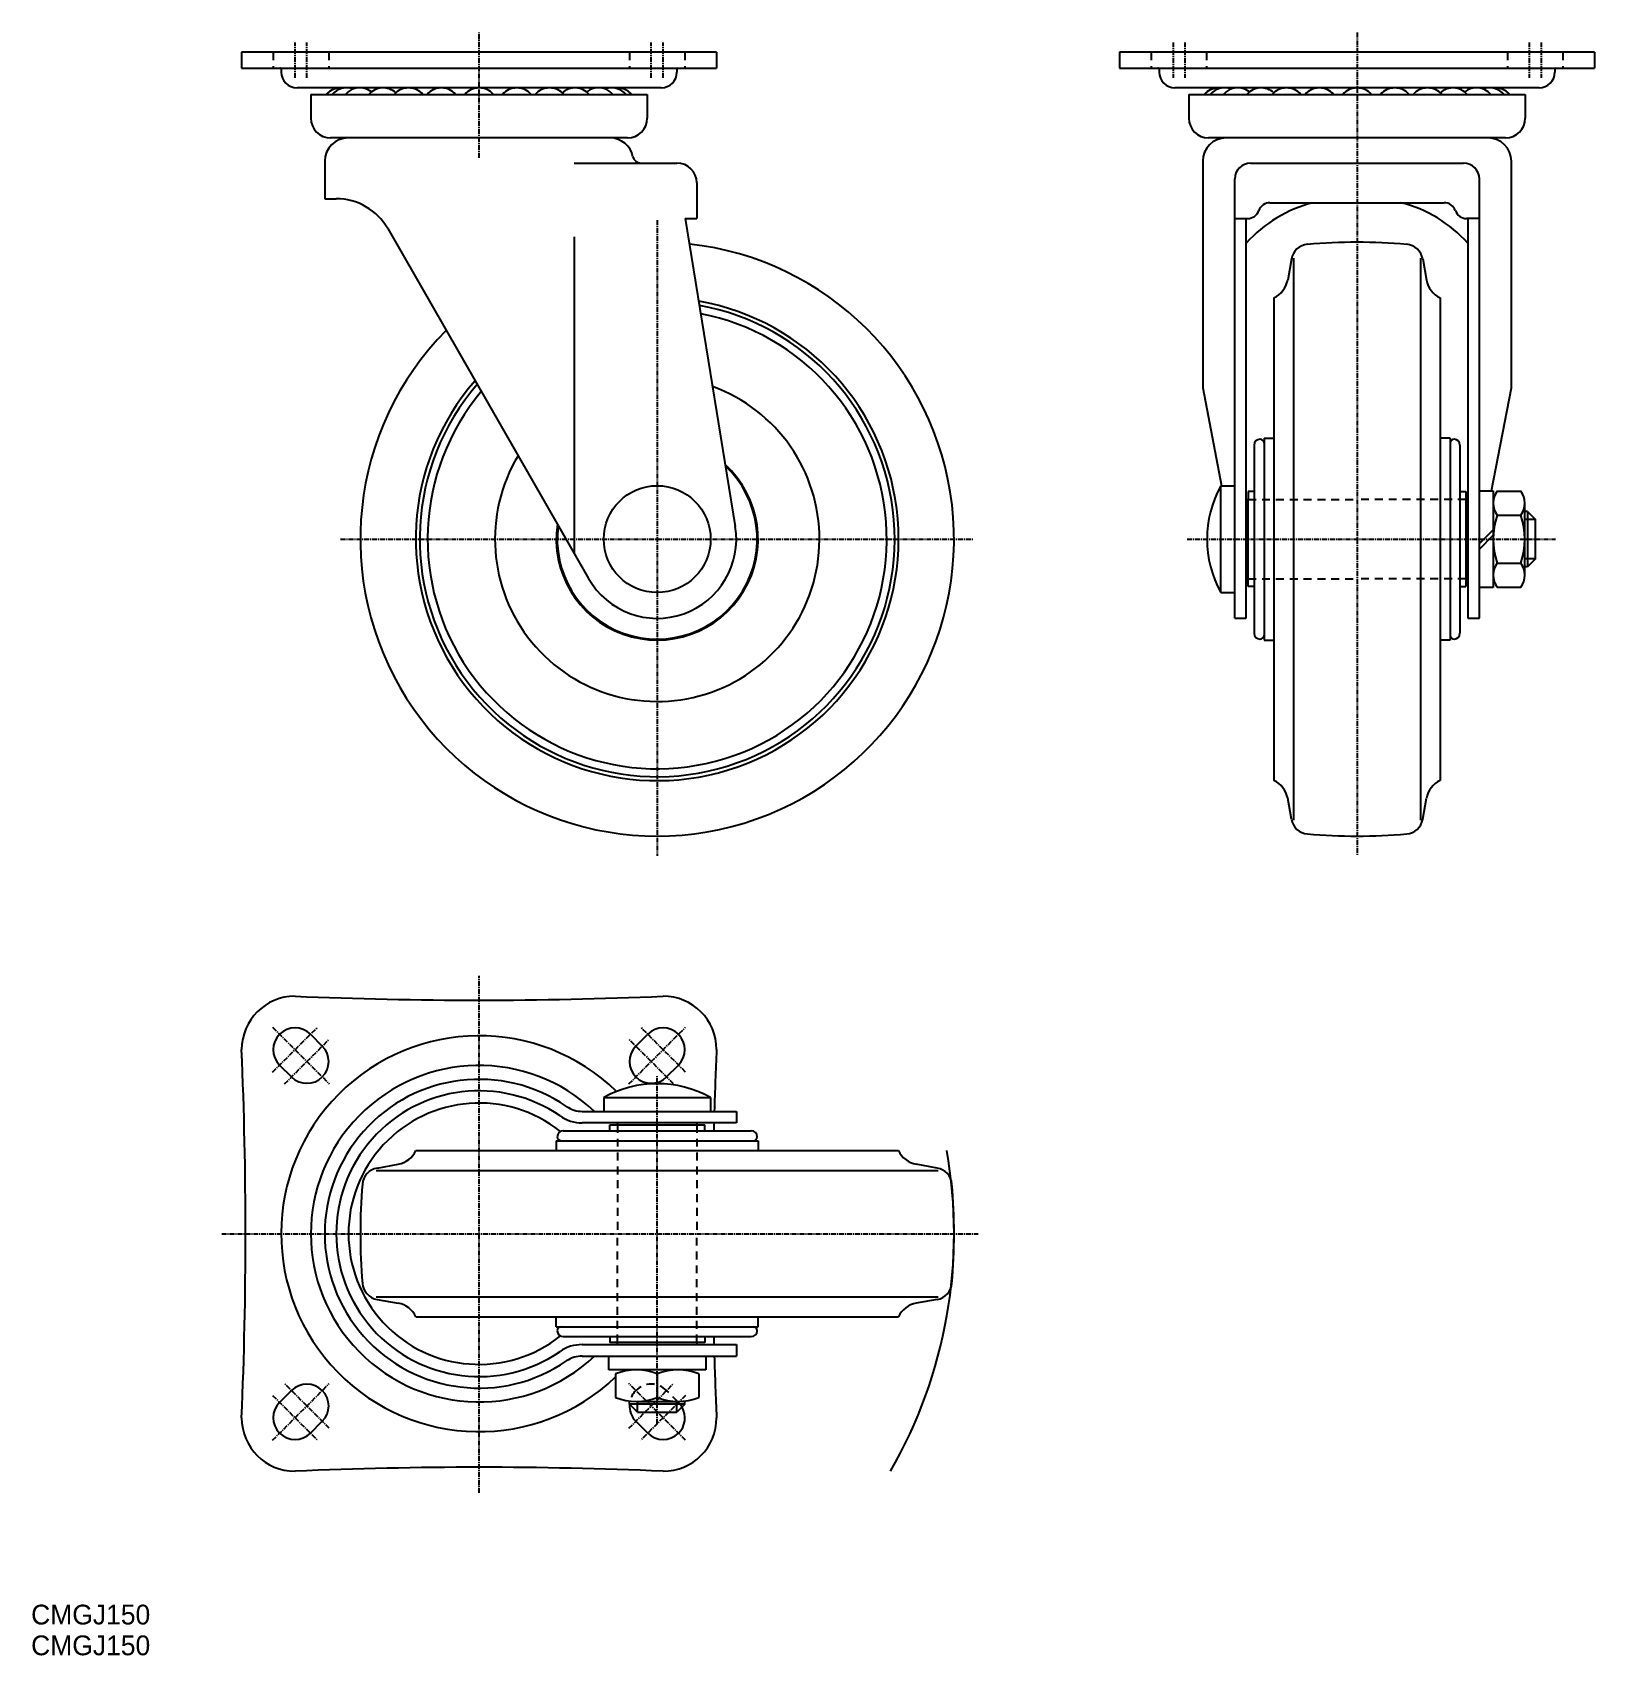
# Model space of a CAD drawing. Extents: x 0 to 395, y 0 to 410.
import ezdxf

# ---------------------------------------------------------------- set-up
doc = ezdxf.new("R2010")
doc.units = 0
doc.linetypes.add('CENTER', pattern=[2, 1.25, -0.25, 0.25, -0.25])
doc.linetypes.add('DASHED', pattern=[3.5, 2, -1.5])
doc.layers.get('0').update_dxf_attribs({"linetype": 'CONTINUOUS'})
doc.layers.add('CENTER', color=1, linetype='CENTER')

msp = doc.modelspace()

# ---------------------------------------------------------------- linework, layer by layer
at = {"color": 7, "linetype": 'CONTINUOUS'}
for p, q in [((53.18, 404.95), (53.18, 400.95)), ((173.18, 404.95), (53.18, 404.95)), ((173.18, 404.95), (173.18, 400.95)), ((275, 404.95), (275, 400.95)), ((395, 404.95), (275, 404.95)), ((395, 404.95), (395, 400.95)), ((53.18, 400.95), (173.18, 400.95)), ((63.18, 400.65), (63.18, 399.95)), ((163.18, 400.65), (163.18, 399.95)), ((275, 400.95), (395, 400.95)), ((285, 400.65), (285, 399.95)), ((385, 400.65), (385, 399.95)), ((159.18, 395.95), (67.18, 395.95)), ((70.68, 394.3), (70.68, 388.3)), ((70.68, 394.3), (155.68, 394.3)), ((155.68, 394.3), (155.68, 388.3)), ((381, 395.95), (289, 395.95)), ((292.5, 394.3), (377.5, 394.3)), ((292.5, 394.3), (292.5, 388.3)), ((377.5, 394.3), (377.5, 388.3)), ((150.68, 383.3), (75.68, 383.3)), ((372.5, 383.3), (297.5, 383.3)), ((74.18, 377.4), (74.18, 367.95)), ((296, 377.4), (296, 320.19)), ((374, 320.19), (374, 377.4)), ((137.18, 376.95), (163.18, 376.95)), ((308.1, 376.95), (361.9, 376.95)), ((168.18, 371.95), (168.18, 362.95)), ((304.1, 261.95), (304.1, 372.95)), ((365.9, 261.95), (365.9, 372.95)), ((74.18, 367.95), (77.08, 367.95)), ((313, 366.95), (357, 366.95)), ((165.28, 362.95), (168.18, 362.95)), ((165.28, 362.95), (177.92, 285.16)), ((304.1, 362.95), (307.34, 362.95)), ((307, 261.95), (307, 362.95)), ((365.9, 362.95), (362.66, 362.95)), ((363, 362.95), (363, 261.95)), ((90.09, 360.42), (140.83, 272)), ((137.18, 358.3), (137.18, 278.37)), ((318.41, 352.73), (317.47, 347.39)), ((319, 210.95), (319, 352.95)), ((351, 352.95), (351, 210.95)), ((351.6, 352.73), (352.54, 347.39)), ((314, 342.95), (314, 220.95)), ((356, 342.95), (356, 220.95)), ((296, 320.19), (300.79, 295.45)), ((368.97, 294.2), (374, 320.19)), ((309, 305.7), (309, 258.2)), ((311.5, 307.45), (314, 307.45)), ((311.5, 307.45), (311.5, 256.45)), ((358.5, 307.45), (356, 307.45)), ((358.5, 307.45), (358.5, 256.45)), ((361, 305.7), (361, 258.2)), ((300.6, 295.45), (304.1, 295.45)), ((300.6, 268.45), (300.6, 295.45)), ((307, 291.95), (307.5, 291.95)), ((309, 293.95), (307.5, 293.95)), ((307.5, 293.95), (307.5, 291.95)), ((307.5, 269.95), (307.5, 291.95)), ((361, 293.95), (362.5, 293.95)), ((362.5, 293.95), (362.5, 291.95)), ((362.5, 291.95), (363, 291.95)), ((362.5, 291.95), (362.5, 269.95)), ((365.9, 294.2), (369.4, 294.2)), ((369.4, 294.2), (369.4, 269.7)), ((370.4, 294.08), (376.4, 294.08)), ((370.4, 288.02), (376.4, 288.02)), ((377.4, 272.86), (377.4, 291.05)), ((378.1, 288.95), (377.4, 288.95)), ((378.1, 288.95), (380.1, 286.95)), ((378.1, 288.95), (378.1, 274.95)), ((365.9, 280.84), (369.4, 284.34)), ((365.9, 279.42), (369.4, 282.92)), ((380.1, 276.95), (380.1, 286.95)), ((370.4, 275.89), (376.4, 275.89)), ((378.1, 274.95), (377.4, 274.95)), ((380.1, 276.95), (378.1, 274.95)), ((307.5, 271.95), (307, 271.95)), ((363, 271.95), (362.5, 271.95)), ((300.6, 268.45), (304.1, 268.45)), ((309, 269.95), (307.5, 269.95)), ((361, 269.95), (362.5, 269.95)), ((369.4, 269.7), (365.9, 269.7)), ((370.4, 269.83), (376.4, 269.83)), ((304.1, 261.95), (307, 261.95)), ((363, 261.95), (365.9, 261.95)), ((311.5, 256.45), (314, 256.45)), ((358.5, 256.45), (356, 256.45)), ((318.41, 211.18), (317.47, 216.52)), ((351.6, 211.18), (352.54, 216.52)), ((70.57, 156.88), (73.57, 153.88)), ((152.79, 153.88), (155.79, 156.88)), ((62.79, 149.1), (65.79, 146.1)), ((160.57, 146.1), (163.57, 149.1)), ((144.68, 140.89), (144.68, 137.39)), ((144.68, 140.89), (171.68, 140.89)), ((171.68, 140.89), (171.68, 137.39)), ((139.25, 137.39), (178.18, 137.39)), ((178.18, 137.39), (178.18, 134.49)), ((134.43, 132.49), (181.93, 132.49)), ((178.18, 134.49), (139.25, 134.49)), ((146.18, 132.49), (146.18, 133.99)), ((146.18, 133.99), (170.18, 133.99)), ((148.18, 133.99), (148.18, 134.49)), ((168.18, 134.49), (168.18, 133.99)), ((170.18, 132.49), (170.18, 133.99)), ((97.18, 127.49), (219.18, 127.49)), ((132.68, 129.99), (132.68, 127.49)), ((132.68, 129.99), (183.68, 129.99)), ((183.68, 129.99), (183.68, 127.49)), ((87.41, 123.08), (92.74, 124.02)), ((228.95, 123.08), (223.62, 124.02)), ((87.18, 122.49), (229.18, 122.49)), ((229.18, 90.49), (87.18, 90.49)), ((87.41, 89.89), (92.74, 88.95)), ((228.95, 89.89), (223.62, 88.95)), ((97.18, 85.49), (219.18, 85.49)), ((132.68, 82.99), (132.68, 85.49)), ((132.68, 82.99), (183.68, 82.99)), ((183.68, 82.99), (183.68, 85.49)), ((134.43, 80.49), (181.93, 80.49)), ((139.25, 78.49), (178.18, 78.49)), ((146.18, 80.49), (146.18, 78.99)), ((170.18, 78.99), (146.18, 78.99)), ((148.18, 78.49), (148.18, 78.99)), ((168.18, 78.99), (168.18, 78.49)), ((170.18, 80.49), (170.18, 78.99)), ((178.18, 78.49), (178.18, 75.59)), ((139.25, 75.59), (178.18, 75.59)), ((145.93, 72.09), (145.93, 75.59)), ((170.43, 75.59), (170.43, 72.09)), ((170.43, 72.09), (145.93, 72.09)), ((147.68, 71.09), (147.68, 65.09)), ((158.18, 71.09), (158.18, 65.09)), ((168.68, 71.09), (168.68, 65.09)), ((62.79, 63.88), (65.79, 66.88)), ((151.18, 63.39), (151.18, 64.19)), ((153.18, 61.39), (151.18, 63.39)), ((165.18, 63.39), (151.18, 63.39)), ((152.93, 64.09), (163.43, 64.09)), ((165.18, 63.39), (163.18, 61.39)), ((165.18, 63.39), (165.18, 64.19)), ((70.57, 56.1), (73.57, 59.1)), ((155.79, 56.1), (152.79, 59.1)), ((153.18, 61.39), (163.18, 61.39))]:
    msp.add_line(p, q, dxfattribs=at)
at = {"color": 3, "linetype": 'DASHED'}
for p, q in [((61.18, 404.95), (61.18, 400.95)), ((75.18, 404.95), (75.18, 400.95)), ((151.18, 404.95), (151.18, 400.95)), ((165.18, 404.95), (165.18, 400.95)), ((283, 404.95), (283, 400.95)), ((297, 404.95), (297, 400.95)), ((373, 404.95), (373, 400.95)), ((387, 404.95), (387, 400.95)), ((307.5, 291.95), (335, 291.95)), ((362.5, 291.95), (335, 291.95)), ((307.5, 271.95), (335, 271.95)), ((362.5, 271.95), (335, 271.95)), ((148.18, 133.99), (148.18, 106.49)), ((168.18, 133.99), (168.18, 106.49)), ((148.18, 78.99), (148.18, 106.49)), ((168.18, 78.99), (168.18, 106.49)), ((163.57, 63.88), (160.57, 66.88))]:
    msp.add_line(p, q, dxfattribs=at)
at = {"color": 3, "linetype": 'CONTINUOUS'}
for p, q in [((380.1, 286.95), (377.4, 286.95)), ((380.1, 276.95), (377.4, 276.95)), ((153.18, 61.39), (153.18, 64.09)), ((163.18, 61.39), (163.18, 64.09))]:
    msp.add_line(p, q, dxfattribs=at)
for p, q in [((62.79, 156.88), (62.79, 156.88)), ((163.57, 156.88), (163.57, 156.88)), ((73.57, 146.1), (73.57, 146.1)), ((152.79, 146.1), (152.79, 146.1)), ((73.57, 66.88), (73.57, 66.88)), ((152.79, 66.88), (152.79, 66.88)), ((62.79, 56.1), (62.79, 56.1)), ((163.57, 56.1), (163.57, 56.1))]:
    msp.add_line(p, q)
at = {"color": 7, "linetype": 'CONTINUOUS'}
msp.add_circle((158.18, 281.95), 13.5, dxfattribs=at)
for centre, radius, start, end in [((62.88, 400.65), 0.3, 0.0023, 90.0093), ((67.18, 399.95), 4, 180, 270), ((159.18, 399.95), 4, 270, 0), ((163.48, 400.65), 0.3, 90.0023, 179.998), ((284.7, 400.65), 0.3, 0.0023, 90.0093), ((289, 399.95), 4, 180, 270), ((381, 399.95), 4, 270, 0), ((385.3, 400.65), 0.3, 90.0023, 179.998), ((78.18, 391.19), 4.76, 81.2265, 139.178), ((78.18, 391.19), 4.76, 81.2469, 127.802), ((79.63, 391.19), 4.76, 69.2521, 139.177), ((83.01, 391.19), 4.76, 51.5005, 139.177), ((88.94, 391.19), 4.76, 47.5758, 139.178), ((95.37, 391.19), 4.76, 40.8229, 139.177), ((103.65, 391.19), 4.76, 40.8222, 139.178), ((113.18, 391.19), 4.76, 40.8222, 139.178), ((122.71, 391.19), 4.76, 40.8222, 139.178), ((130.99, 391.19), 4.76, 40.8229, 139.177), ((137.41, 391.19), 4.76, 40.8222, 132.424), ((143.35, 391.19), 4.76, 40.8226, 128.499), ((146.73, 391.19), 4.76, 40.8227, 110.758), ((148.18, 391.19), 4.76, 40.8224, 98.7734), ((300, 391.19), 4.76, 81.2265, 139.178), ((300, 391.19), 4.76, 81.2469, 127.802), ((301.45, 391.19), 4.76, 69.2521, 139.177), ((304.83, 391.19), 4.76, 51.5005, 139.177), ((310.76, 391.19), 4.76, 47.5758, 139.178), ((317.19, 391.19), 4.76, 40.8229, 139.177), ((325.47, 391.19), 4.76, 40.8222, 139.178), ((335, 391.19), 4.76, 40.8222, 139.178), ((344.53, 391.19), 4.76, 40.8222, 139.178), ((352.81, 391.19), 4.76, 40.8229, 139.177), ((359.24, 391.19), 4.76, 40.8222, 132.424), ((365.17, 391.19), 4.76, 40.8226, 128.499), ((368.55, 391.19), 4.76, 40.8227, 110.758), ((370, 391.19), 4.76, 40.8224, 98.7734), ((75.68, 388.3), 5, 180, 270), ((150.68, 388.3), 5, 270, 0), ((297.5, 388.3), 5, 180, 270), ((372.5, 388.3), 5, 270, 0), ((80.08, 377.4), 5.9, 90, 180), ((146.28, 377.4), 5.9, 11.3154, 90), ((301.9, 377.4), 5.9, 90, 180), ((368.1, 377.4), 5.9, 0, 90), ((154.02, 378.95), 2, 191.315, 270), ((163.18, 371.95), 5, 0, 90), ((308.1, 372.95), 4, 90, 180), ((361.9, 372.95), 4, 0, 90), ((77.08, 352.95), 15, 29.8512, 90), ((332.1, 334.32), 33.63, 104.007, 138.269), ((307.34, 365.95), 3, 270, 340.529), ((313, 363.95), 3, 89.9999, 160.529), ((337.9, 334.32), 33.63, 41.7306, 75.9934), ((357, 363.95), 3, 19.4712, 90.0001), ((362.66, 365.95), 3, 199.471, 270), ((335, 206.95), 150, 85.2048, 94.7952), ((158.18, 281.95), 75, 135.317, 83.7637), ((322.84, 351.95), 4.5, 94.7952, 170), ((347.16, 351.95), 4.5, 10, 85.2048), ((311.56, 348.43), 6, 294.038, 350), ((358.44, 348.43), 6, 190, 245.962), ((158.18, 281.95), 61, 138.99, 80.0902), ((158.18, 281.95), 60, 139.322, 79.7585), ((158.18, 281.95), 58, 140.022, 79.0584), ((158.18, 281.95), 41, 149.047, 70.0333), ((310.5, 305.7), 1.5, 90, 180), ((310.5, 306.2), 1, 0, 90), ((359.5, 306.2), 1, 90, 180), ((359.5, 305.7), 1.5, 0, 90), ((158.18, 281.95), 25.5, 171.508, 47.5723), ((158.18, 281.95), 25.25, 172.231, 46.8493), ((324.89, 281.95), 27.79, 150.931, 209.069), ((374.49, 291.05), 5.09, 143.483, 216.517), ((372.31, 291.05), 5.09, 323.483, 36.5172), ((388.28, 281.95), 18.87, 161.266, 198.734), ((358.53, 281.95), 18.87, 341.266, 18.734), ((158.18, 281.95), 20, 209.851, 9.23), ((374.49, 272.86), 5.09, 143.483, 216.517), ((372.31, 272.86), 5.09, 323.483, 36.5172), ((310.5, 258.2), 1.5, 180, 270), ((310.5, 257.7), 1, 270, 0), ((359.5, 257.7), 1, 180, 270), ((359.5, 258.2), 1.5, 270, 0), ((311.56, 215.47), 6, 10, 65.9626), ((358.44, 215.47), 6, 114.0374, 170), ((322.84, 211.96), 4.5, 190, 265.205), ((347.16, 211.96), 4.5, 274.795, 350), ((335, 356.95), 150, 265.205, 274.795), ((66.68, 152.99), 13.5, 90, 180), ((113.18, 1248.52), 1083.03, 267.53925, 272.46075), ((159.68, 152.99), 13.5, 0, 90), ((66.68, 152.99), 5.5, 135, 225), ((66.68, 152.99), 5.5, 45, 135), ((113.18, 106.49), 50, 45.9609, 313.63), ((159.68, 152.99), 5.5, 45, 135), ((159.68, 152.99), 5.5, 315, 45), ((-1027.45, 106.49), 1081.63, 357.53605, 2.46395), ((69.68, 149.99), 5.5, 315, 45), ((156.68, 149.99), 5.5, 135, 225), ((1253.8, 106.49), 1081.63, 177.53605, 178.36293), ((113.18, 106.49), 42.5, 46.6404, 313.36), ((69.68, 149.99), 5.5, 225, 315), ((113.18, 106.49), 39, 55.4784, 304.522), ((158.18, 116.6), 27.79, 60.9311, 119.069), ((156.68, 149.99), 5.5, 225, 315), ((113.18, 106.49), 36.1, 55.4784, 304.522), ((113.18, 106.49), 33, 51.4947, 308.505), ((139.25, 144.39), 9.9, 235.478, 270), ((139.25, 144.39), 7, 235.478, 270), ((134.43, 130.99), 1.5, 90, 180), ((1253.8, 106.49), 1081.63, 178.5166, 178.6226), ((181.93, 130.99), 1.5, 0, 90), ((91.7, 129.93), 6, 280, 335.962), ((133.93, 130.99), 1, 180, 270), ((182.43, 130.99), 1, 270, 0), ((224.66, 129.93), 6, 204.0406, 260), ((88.19, 118.65), 4.5, 100, 175.205), ((228.17, 118.65), 4.5, 4.7952, 80), ((233.18, 106.49), 150, 175.205, 184.795), ((83.18, 106.49), 150, 355.205, 4.7952), ((88.19, 94.32), 4.5, 184.795, 260), ((228.17, 94.32), 4.5, 280, 355.205), ((91.7, 83.04), 6, 24.0377, 80), ((224.66, 83.04), 6, 100, 155.9626), ((133.93, 81.99), 1, 90, 180), ((182.43, 81.99), 1, 0, 90), ((134.43, 81.99), 1.5, 180, 270), ((139.25, 68.59), 9.9, 90, 124.522), ((1253.8, 106.49), 1081.63, 181.3774, 181.48338), ((181.93, 81.99), 1.5, 270, 0), ((139.25, 68.59), 7, 90, 124.522), ((1253.8, 106.49), 1081.63, 181.63706, 182.46395), ((152.93, 57.81), 14.28, 68.4313, 111.569), ((163.43, 57.81), 14.28, 68.4316, 111.568), ((69.68, 62.99), 5.5, 45, 135), ((69.68, 62.99), 5.5, 315, 45), ((66.68, 59.99), 5.5, 135, 225), ((152.93, 78.37), 14.28, 248.431, 291.569), ((156.68, 62.99), 5.5, 175.9713, 225), ((163.43, 78.37), 14.28, 248.432, 291.568), ((159.68, 59.99), 5.5, 315, 29.3366), ((66.68, 59.99), 13.5, 180, 270), ((159.68, 59.99), 13.5, 270, 0), ((66.68, 59.99), 5.5, 225, 315), ((159.68, 59.99), 5.5, 225, 315), ((113.18, -1032.73), 1080.22, 87.53284, 92.46716)]:
    msp.add_arc(centre, radius, start, end, dxfattribs=at)
at = {"color": 3}
msp.add_arc((113.18, 106.49), 120, 330.0069, 10.0788, dxfattribs=at)
at = {"color": 3, "linetype": 'DASHED'}
for centre, start, end in [((156.68, 62.99), 135, 175.9713), ((156.68, 62.99), 45, 135), ((159.68, 59.99), 29.3366, 45)]:
    msp.add_arc(centre, 5.5, start, end, dxfattribs=at)
at = {"layer": 'CENTER', "color": 1, "linetype": 'CENTER'}
for p, q in [((66.68, 398.45), (66.68, 407.45)), ((69.68, 398.45), (69.68, 407.45)), ((113.18, 378.3), (113.18, 409.95)), ((156.68, 398.45), (156.68, 407.45)), ((159.68, 398.45), (159.68, 407.45)), ((288.5, 407.45), (288.5, 398.45)), ((291.5, 407.45), (291.5, 398.45)), ((335, 409.95), (335, 201.95)), ((378.5, 407.45), (378.5, 398.45)), ((381.5, 407.45), (381.5, 398.45)), ((158.18, 362.53), (158.18, 201.95)), ((78.18, 281.95), (238.18, 281.95)), ((292.1, 281.95), (385.1, 281.95)), ((113.18, 41.01), (113.18, 171.67)), ((61.02, 158.64), (75.34, 144.33)), ((61.02, 147.33), (72.34, 158.64)), ((151.02, 144.33), (165.34, 158.64)), ((165.34, 147.33), (154.02, 158.64)), ((64.02, 144.33), (75.34, 155.64)), ((162.34, 144.33), (151.02, 155.64)), ((158.18, 58.51), (158.18, 146.47)), ((48.15, 106.49), (239.25, 106.49)), ((61.02, 54.33), (75.34, 68.64)), ((61.02, 65.64), (72.34, 54.33)), ((75.34, 57.33), (64.02, 68.64)), ((165.34, 54.33), (151.02, 68.64)), ((151.02, 57.33), (162.34, 68.64)), ((165.34, 65.64), (154.02, 54.33))]:
    msp.add_line(p, q, dxfattribs=at)

# ---------------------------------------------------------------- texts
for p in [(0, 7.78), (0, 0)]:
    msp.add_text('CMGJ150', height=5).set_placement(p)

doc.saveas('drawing.dxf')
